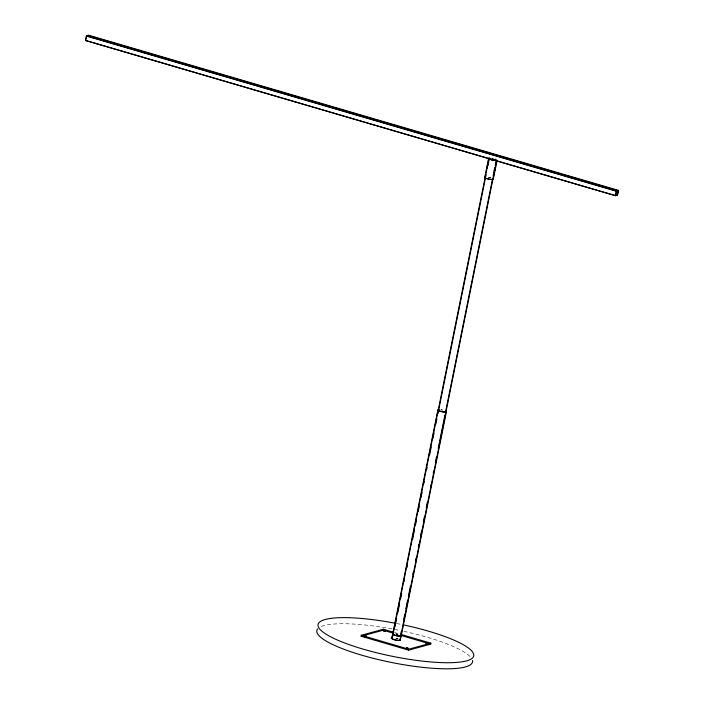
<?xml version="1.0" encoding="UTF-8"?>
<svg xmlns="http://www.w3.org/2000/svg" width="704" height="704" viewBox="0 0 704 704"><rect width="100%" height="100%" fill="white"/><g stroke="black" fill="none" stroke-linecap="round" stroke-linejoin="round"><path stroke-width="0.53" stroke-dasharray="3.52 2.64" d="M394.715 632.588L399.881 634.102M395.56 633.846L397.628 634.445M321.35 626.463A79.394 16.509 11.4 0 1 399.15 630.335M403.911 631.347A79.394 16.509 11.4 0 1 470.193 656.691M396.475 623.462A79.394 16.509 11.4 0 1 400.382 624.246M441.091 409.737A4.365 0.906 11.4 0 1 442.798 410.054M440.801 409.79A3.969 0.827 11.4 0 1 442.358 410.036M395.877 638.343A3.969 0.827 11.4 0 1 398.033 638.871M396.106 638.308A4.365 0.906 11.4 0 1 398.226 638.836M491.92 158.206A3.969 0.827 11.4 0 1 493.099 158.409M495.422 159.06A3.969 0.827 11.4 0 1 495.95 159.28M395.982 634.014A3.969 0.827 11.4 0 1 398.253 634.48M492.017 158.303A3.573 0.739 11.4 0 1 492.721 158.418M495.414 159.174A3.573 0.739 11.4 0 1 495.642 159.271M396.079 634.119A3.573 0.739 11.4 0 1 397.804 634.454M488.418 177.197A4.365 0.906 11.4 0 1 490.838 177.742M491.823 158.101A4.365 0.906 11.4 0 1 493.539 158.418M495.352 158.928A4.365 0.906 11.4 0 1 496.258 159.289M488.479 177.294A3.969 0.827 11.4 0 1 490.679 177.786"/><path stroke-width="1.06" d="M487.133 168.37L487.441 166.989L487.353 167.842M494.982 169.101L494.569 170.588M494.226 170.5L494.622 168.995M494.789 169.365L494.701 169.831M392.234 638.22L392.41 637.419M617.346 195.193L618.226 190.81L616.51 191.277L615.463 195.703L85.527 40.515L86.486 35.763L88.537 35.2L618.473 190.388L617.514 195.14L615.234 194.568M85.527 40.515L86.574 36.098L88.299 35.622L618.226 190.81M400.919 634.401L430.874 643.174L430.681 644.125L408.619 650.144L361.108 636.231L361.293 635.281L383.354 629.262L393.686 632.289M361.108 636.231L383.161 630.212L383.354 629.262M399.934 639.566A4.365 0.906 11.4 0 1 396.915 640.297A4.365 0.906 11.4 0 1 391.811 638.343L437.862 409.957M484.757 177.355L488.594 158.33M392.251 638.141L488.99 158.409M394.953 626.762L396.686 618.147M397.778 612.77L399.511 604.155M400.594 598.77L401.685 593.393M404.07 581.548L404.501 579.401M406.894 567.556L407.326 565.4M412.535 539.563L414.269 530.957M415.36 525.571L416.442 520.186M418.176 511.579L419.267 506.194M421.001 497.587L422.083 492.202M423.826 483.586L424.257 481.439M426.642 469.594L427.082 467.438M429.466 455.602L431.2 446.987M432.942 438.372L434.025 432.995M435.758 424.38L436.85 418.994M437.932 413.618L486.121 174.636M487.854 166.021L489.377 158.488M400.866 633.582L401.298 631.426M403.691 619.59L404.774 614.205M405.856 608.819L407.598 600.213M408.681 594.827L410.414 586.212M412.808 574.376L413.239 572.22M415.624 560.375L416.064 558.228M418.449 546.383L418.88 544.227M420.622 535.621L421.705 530.235M423.438 521.629L424.53 516.243M426.263 507.628L427.346 502.251M430.39 487.177L430.822 485.021M433.206 473.185L433.646 471.029M435.38 462.414L436.462 457.037M438.205 448.422L439.287 443.036M439.718 440.889L444.928 415.052M445.368 412.896L492.686 178.218M493.117 176.07L494.85 167.455M495.29 165.299L496.153 160.996M399.969 640.024L496.549 161.058M400.365 640.103L446.415 411.717M493.31 179.115L496.936 161.137M408.619 650.144L408.813 649.194L430.874 643.174M615.463 195.703L616.422 190.942L618.473 190.388M443.793 422.303L443.687 422.611M494.674 169.946L494.384 170.491M487.203 166.822L486.781 168.274M364.214 636.495L365.763 636.812L364.214 636.548M426.219 642.558L427.768 642.875M427.75 642.919L426.219 642.611M494.718 170.606L495.141 169.189M86.486 35.763L616.422 190.942M86.574 36.098L616.51 191.277M615.402 194.524L617.514 195.14M85.694 40.471L615.622 195.659M383.161 630.212L393.492 633.239M400.726 635.36L430.681 644.125M391.811 638.343L392.19 638.458A3.969 0.827 11.4 0 0 396.915 640.209A3.969 0.827 11.4 0 0 399.582 639.531M361.293 635.281L408.813 649.194M472.49 660.537A79.394 16.509 11.4 0 1 390.254 662.218A79.394 16.509 11.4 0 1 317.706 628.839M403.242 624.844A79.394 16.509 11.4 0 1 460.838 661.98A79.394 16.509 11.4 0 1 327.36 634.982A79.394 16.509 11.4 0 1 395.498 623.278M445.526 410.925A4.365 0.906 11.4 0 1 444.981 412.078A4.365 0.906 11.4 0 1 439.129 410.916A4.365 0.906 11.4 0 1 438.9 409.605M445.438 411.03A3.969 0.827 11.4 0 1 444.611 411.963A3.969 0.827 11.4 0 1 439.481 410.942A3.969 0.827 11.4 0 1 438.962 409.737M391.213 638.29A1.584 1.065 -67.5 0 1 391.864 636.97M496.646 160.142A3.969 0.827 11.4 0 1 491.234 159.65A3.969 0.827 11.4 0 1 489.702 158.101M400.708 635.536A3.969 0.827 11.4 0 1 396.924 635.853A3.969 0.827 11.4 0 1 393.158 634.084M495.906 160.169A3.573 0.739 11.4 0 1 491.401 159.606A3.573 0.739 11.4 0 1 489.579 158.312M400.435 635.659A3.573 0.739 11.4 0 1 397.082 635.8A3.573 0.739 11.4 0 1 393.43 634.374M492.888 178.57A4.365 0.906 11.4 0 1 488.884 179.133A3.969 0.827 11.4 0 1 485.373 177.241M485.329 177.056A4.365 0.906 11.4 0 0 488.884 179.133A3.969 0.827 11.4 0 0 492.809 178.754M496.76 160.345A4.365 0.906 11.4 0 1 491.066 159.694A4.365 0.906 11.4 0 1 488.99 158.066M364.426 635.527L365.948 635.888L364.426 635.527M384.023 630.186L385.554 630.52L384.041 630.177M383.83 631.136L385.352 631.497L383.83 631.136M406.639 647.891L408.17 648.226L406.666 647.882M406.446 648.842L407.977 649.202L406.446 648.842M426.043 643.5L427.574 643.834L426.07 643.491"/></g></svg>
